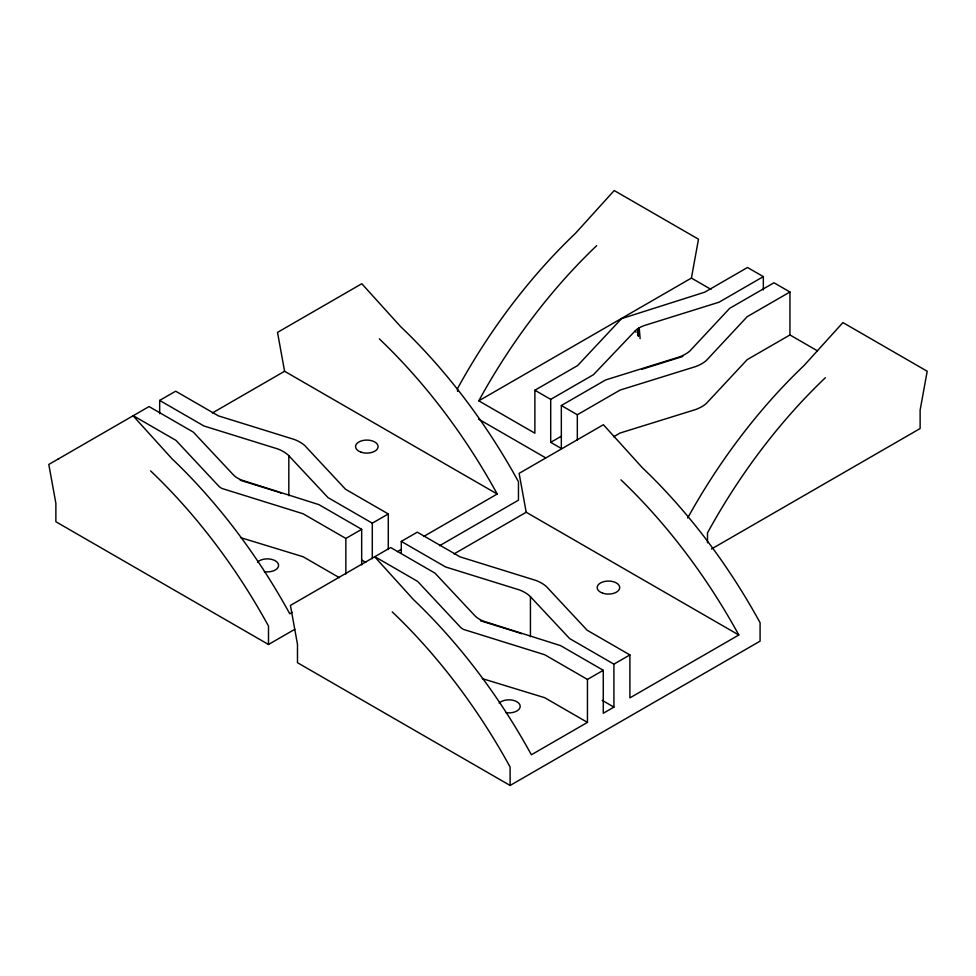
<?xml version="1.0" encoding="UTF-8"?>
<svg xmlns="http://www.w3.org/2000/svg" width="976" height="976" viewBox="0 0 976 976"><rect width="100%" height="100%" fill="white"/><g stroke="black" fill="none" stroke-linecap="round" stroke-linejoin="round"><path stroke-width="1.46" d="M457.537 391.388L457.537 388.558A390.681 225.554 -60 0 1 575.401 233.398L614.209 190.54L698.487 239.193L691.411 278.075L478.789 400.831L534.885 433.21L534.885 390.241L577.633 365.561L621.553 318.627L704.745 292.178L747.506 267.497L763.33 276.623L763.33 289.957M613.599 436.772L620.077 433.027L695.79 409.493A36.527 21.094 0 0 0 706.282 403.515L747.189 359.644L789.95 334.963L789.95 291.995L773.956 282.772L729.658 308.343L689.825 351.043A36.527 21.094 0 0 1 679.259 356.984L605.632 379.945L561.334 405.516L561.334 448.484L550.708 442.348L550.708 399.379L593.457 374.699L635.376 330.669A26.389 15.238 0 0 1 637.548 328.912L639.219 327.851A26.389 15.238 0 0 1 645.173 325.264L719.031 302.206L763.33 276.623M577.328 439.932L577.328 414.751L620.077 390.071L695.79 366.525A36.527 21.094 0 0 0 706.282 360.547L747.189 316.675L789.95 291.995M707.502 542.79L707.502 532.872A390.681 225.554 -60 0 1 825.379 377.724M294.813 629.288L268.498 644.489L55.876 521.733L55.876 503.323L48.8 464.442L149.047 406.565L193.346 432.136L233.301 474.775A26.389 15.238 0 0 0 237.766 478.216L239.608 479.179A26.389 15.238 0 0 0 242.646 480.424L318.92 504.629L361.669 529.309L361.669 564.872M603.278 670.292L587.454 679.43L544.706 654.737L463.405 629.386L460.953 627.739L417.594 581.354L374.845 556.674L390.668 547.536L434.954 573.107L474.909 615.746A26.389 15.238 0 0 0 479.387 619.187L481.229 620.15A26.389 15.238 0 0 0 484.267 621.407L560.529 645.612L603.278 670.292L603.278 713.261L613.916 707.112L613.916 664.156L569.618 638.572L529.846 596.068A36.527 21.094 0 0 0 519.561 589.968L445.593 566.971L401.295 541.399L401.295 553.246M640.122 338.611L639.219 327.851L638.365 336.037L637.779 333.816L637.975 335.463M637.67 334.304L638.365 336.037L638.365 328.375M638.353 331.34L639.219 327.851M58.084 459.086L58.914 458.598M159.674 413.751L159.674 400.428L175.668 391.193L218.417 415.874L294.398 439.493A36.527 21.094 0 0 1 304.768 445.544L345.528 489.257L388.289 513.949L388.289 549.5M212.414 412.946L284.589 371.27L497.211 494.027L423.718 536.458M133.224 415.691L175.973 440.383L219.344 486.768L221.796 488.415L303.097 513.766L345.846 538.447L361.669 529.309M159.674 400.428L203.972 426L277.953 448.997A36.527 21.094 0 0 1 288.237 455.097L328.009 497.601L372.295 523.173L388.289 513.949M550.708 442.348L561.066 436.357M587.454 679.43L587.454 722.386L531.371 754.777A390.681 225.554 60 0 0 413.495 599.618L374.686 556.759L290.421 605.413L297.485 644.294L297.485 662.704L510.106 785.46L760.084 641.147L760.084 622.725A390.681 225.554 60 0 0 642.208 467.577L603.4 424.719L519.122 473.372L526.198 512.254L738.82 634.998L629.898 697.889L629.898 654.92L587.149 630.24L546.377 586.527A36.527 21.094 0 0 0 536.019 580.476L460.038 556.857L417.289 532.164L401.295 541.399M292.361 612.294L289.762 613.794A390.681 225.554 60 0 0 171.886 458.647L133.078 415.776M397.476 551.611L401.417 549.329M439.529 545.743L518.463 500.163L518.463 481.754A390.681 225.554 60 0 0 400.599 326.594L361.791 283.735L277.513 332.389L284.589 371.27M454.023 553.917L526.198 512.254M711.467 549L920.124 428.537L920.124 410.115L927.2 371.246L842.922 322.58L804.114 365.451A390.681 225.554 -60 0 0 687.665 518M613.916 664.156L629.898 654.92M682.822 356.472L645.173 368.233A26.389 15.238 0 0 0 644.099 368.599M240.669 537.642L303.097 556.735L339.367 577.67M482.29 678.613L544.706 697.706L587.454 722.386M240.242 480.229L277.953 491.953A36.527 21.094 0 0 1 278.965 492.368M480.399 620.76L519.561 632.936A36.527 21.094 0 0 1 521.562 633.778M691.411 278.075L710.979 289.372M789.95 334.963L817.498 350.872M534.885 390.241L550.708 399.379M561.334 405.516L577.328 414.751M478.582 419.119L545.682 457.854M361.876 560.126L365.78 562.383M602.192 700.353L613.916 707.112M635.376 330.669L636.059 332.328M637.548 328.912L638.011 332.865M530.432 596.69L530.432 636.694M510.106 785.46L510.106 767.051A390.681 225.554 60 0 0 392.242 611.891M372.295 523.173L372.295 558.736M345.846 538.447L345.846 574.01M288.823 455.719L288.823 495.723M268.498 644.489L268.498 626.067A390.681 225.554 60 0 0 150.621 470.92M499.151 703.098A11.273 6.515 0 0 1 513.681 700.463A11.273 6.515 0 0 1 519.513 708.588A11.273 6.515 0 0 1 505.995 712.651M620.943 479.85A390.681 225.554 60 0 1 738.82 634.998M379.335 338.879A390.681 225.554 60 0 1 497.211 494.027M279.953 492.795A36.527 21.094 0 0 1 280.917 493.246M257.542 562.127A11.273 6.515 0 0 1 272.072 559.48A11.273 6.515 0 0 1 277.904 567.605A11.273 6.515 0 0 1 264.386 571.668M642.037 369.404A26.389 15.238 0 0 1 643.05 368.989M478.789 400.831A390.681 225.554 -60 0 1 596.665 245.671M602.802 593.213A11.273 6.515 0 0 0 619.711 587.576A11.273 6.515 0 0 0 602.802 581.94A11.273 6.515 0 0 0 602.802 593.213M361.181 452.23A11.273 6.515 0 0 0 378.102 446.593A11.273 6.515 0 0 0 361.181 440.957A11.273 6.515 0 0 0 361.181 452.23"/></g></svg>
